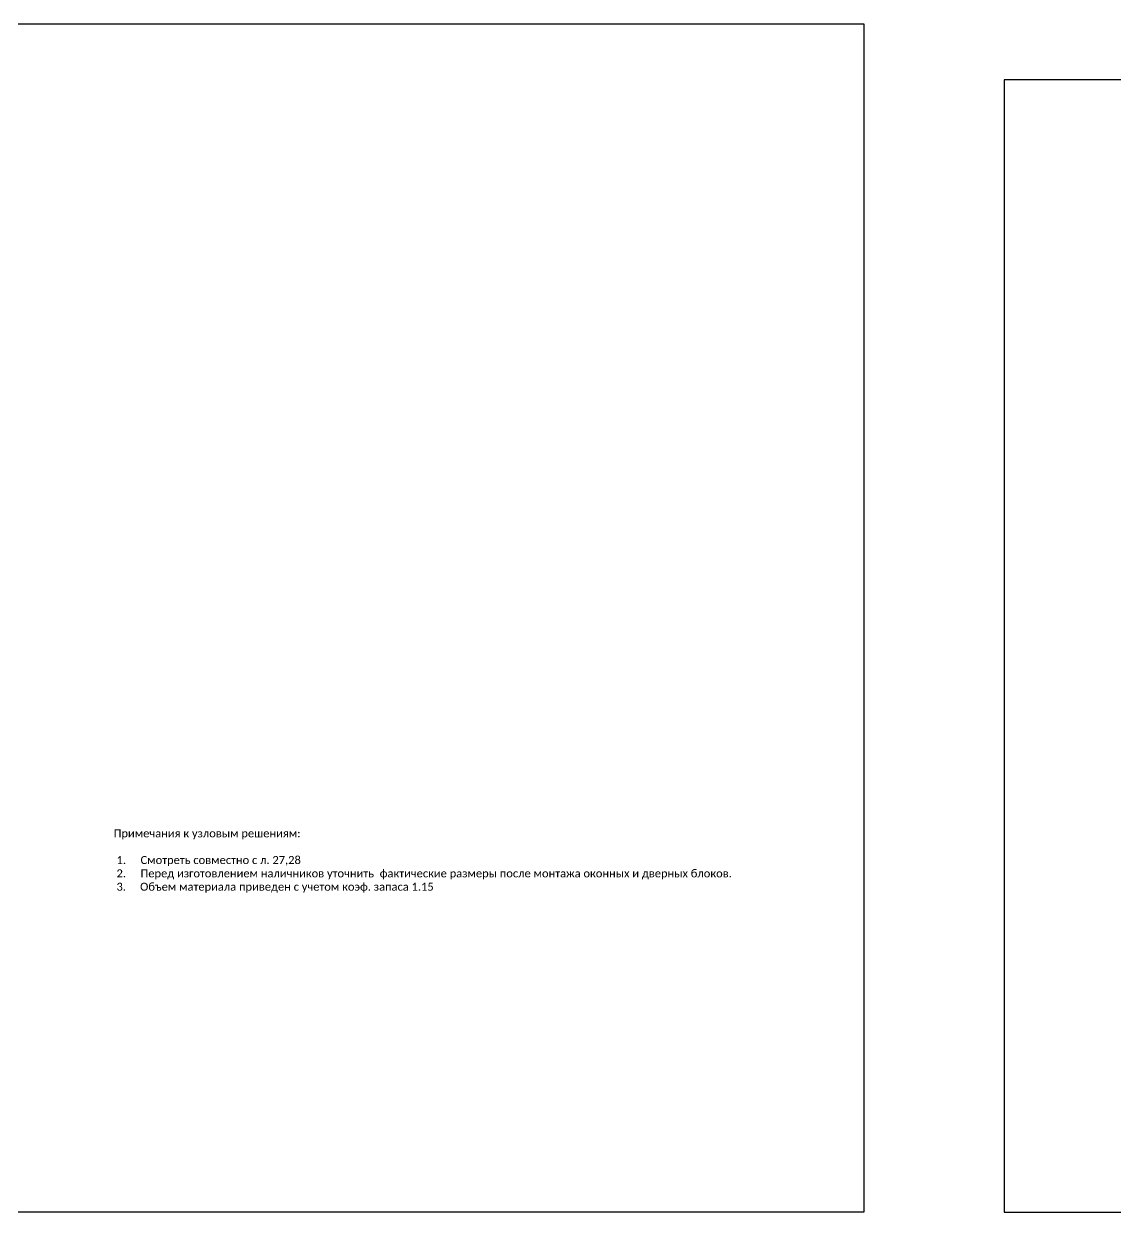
# Model space of a CAD drawing. Header units: millimetres. Extents: x -3689 to 2883575, y -702957 to -604547.
# Drawn here: x 2871593 to 2874320, y -674463 to -671493 of the extents above; entities that cross this region are included whole.
import ezdxf

# ---------------------------------------------------------------- set-up
doc = ezdxf.new("R2010")
doc.units = ezdxf.units.MM
doc.layers.add('A-DOOR-IDEN', color=12, linetype='Continuous')
doc.styles.add('Calibri', font='calibri.ttf')

msp = doc.modelspace()

# ---------------------------------------------------------------- linework, layer by layer
at = {"layer": 'Defpoints'}
msp.add_lwpolyline([(2873691.8218, -674462.8276), (2869491.8218, -674462.8276), (2869491.8218, -671492.8276), (2873691.8218, -671492.8276)], close=True, dxfattribs=at)
at = {"layer": 'Defpoints', "color": 7}
msp.add_lwpolyline([(2874042.1351, -671632.8276), (2874042.1351, -674462.8276), (2876122.1351, -674462.8276), (2876122.1351, -673912.8276), (2877972.1351, -673912.8276), (2877972.1351, -671632.8276)], close=True, dxfattribs=at)
msp.add_lwpolyline([(2874042.1351, -671632.8276), (2874042.1351, -674462.8276), (2876122.1351, -674462.8276), (2876122.1351, -673912.8276), (2877972.1351, -673912.8276), (2877972.1351, -671632.8276)], close=True, dxfattribs=at)

# ---------------------------------------------------------------- texts
at = {"layer": 'A-DOOR-IDEN', "linetype": 'ByBlock', "ltscale": 500, "insert": (2871810.6042, -673472.6157), "char_height": 20, "attachment_point": 1, "style": 'Calibri'}
msp.add_mtext_dynamic_manual_height_columns('\\A1;\\pxql;\\P Примечания к узловым решениям:\\P\\P\\pi-3,l3.71231,t3.71231;1.^IСмотреть совместно с л. 27,28\\P2.^IПеред изготовлением наличников уточнить  фактические размеры после монтажа оконных и дверных блоков.\\P\\pi0,l0,q*,tz;  3.     Объем материала приведен с учетом коэф. запаса 1.15{\\A0; }', width=1750, gutter_width=2.5, heights=[0], dxfattribs=at)

doc.saveas('drawing.dxf')
